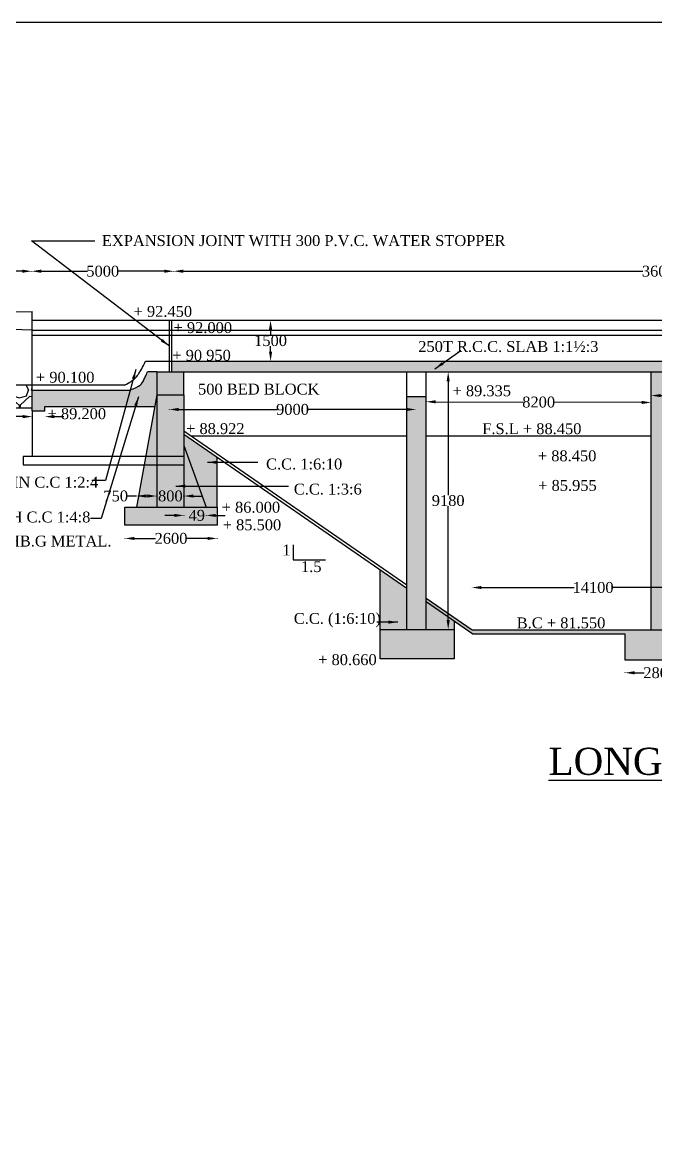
# Model space of a CAD drawing. Header units: millimetres. Extents: x 5087 to 179625, y 5031 to 118555.
# Drawn here: x 40601 to 63925, y 77848 to 118555 of the extents above; entities that cross this region are included whole.
import ezdxf

# ---------------------------------------------------------------- set-up
doc = ezdxf.new("R2010")
doc.units = ezdxf.units.MM
doc.header["$MEASUREMENT"] = 0
for name, color, linetype in [('DIM', 5, 'Continuous'), ('DO LINE', 3, 'Continuous'), ('DWG.LINE', 10, 'Continuous'), ('HATCH', 2, 'Continuous'), ('TEXT', 7, 'Continuous')]:
    doc.layers.add(name, color=color, linetype=linetype)
doc.layers.add('TITLE', color=7, linetype='Continuous', lineweight=30)
doc.styles.get("Standard").update_dxf_attribs({"font": 'TIMES.TTF', "height": 400})
doc.dimstyles.get("Standard").update_dxf_attribs({"dimtxt": 400, "dimasz": 350, "dimexe": 0.18, "dimexo": 0.0625, "dimgap": 0.09, "dimtad": 0, "dimtih": 1, "dimtoh": 1, "dimdec": 0, "dimzin": 0, "dimdsep": 46, "dimtxsty": 'Standard', "dimcen": 300, "dimclrd": 5, "dimclre": 5, "dimclrt": 4, "dimadec": 0, "dimazin": 0, "dimtfac": 1, "dimtdec": 0, "dimtofl": 0, "dimtmove": 0, "dimatfit": 3, "dimfxl": 5, "dimfxlon": 1, "dimtolj": 1, "dimtzin": 0, "dimarcsym": 0})
pattern_1 = [(50, (0, 0), (717.2602, -62.7521), [75, -825]), (355, (0, 0), (-138.7513, 752.192), [60, -660]), (100.4514, (59.8, -5.2), (578.5094, 689.4395), [63.74, -701.142]), (46.1842, (0, 200), (1067.241, -165.519), [112.5, -1237.5]), (96.6356, (88.9, 186.2), (934.663, 974.118), [95.61, -1051.713]), (351.1842, (0, 200), (934.662, 974.119), [90, -990]), (21, (100, 150), (596.907, -402.619), [75, -825]), (326, (100, 150), (243.3153, 725.15), [60, -660]), (71.4514, (149.74, 116.45), (840.2226, 322.5305), [63.74, -701.142]), (37.5, (0, 0), (12.15986, 332.89385), [0, -652, 0, -670, 0, -662.5]), (7.5, (0, 0), (263.0695, 394.4117), [0, -382, 0, -637, 0, -252.5]), (327.5, (-223, 0), (533.82244, -22.55487), [0, -250, 0, -780, 0, -1035]), (317.5, (-323, 0), (583.1862, 100.105), [0, -325, 0, -518, 0, -735])]

# ---------------------------------------------------------------- blocks, each defined once
blk = doc.blocks.new('*D3')
at = {"layer": 'Defpoints', "color": 0, "ltscale": 0.2}
for p in [(28003, 109405), (40955, 109384), (40955, 109178)]:
    blk.add_point(p, dxfattribs=at)
at = {"layer": 'DIM', "color": 5, "lineweight": -2, "ltscale": 0.2}
for p, q in [((28003, 109389), (28003, 109384)), ((28353, 109384), (33786, 109384)), ((40605, 109384), (35173, 109384)), ((40955, 109379), (40955, 109384))]:
    blk.add_line(p, q, dxfattribs=at)
at = {"layer": 'DIM', "color": 5, "ltscale": 0.2}
for points in [[(28353, 109443), (28353, 109326), (28003, 109384)], [(40605, 109443), (40605, 109326), (40955, 109384)]]:
    blk.add_solid(points, dxfattribs=at)
at = {"layer": 'DIM', "color": 4, "ltscale": 0.2, "insert": (34479, 109384), "char_height": 400, "attachment_point": 5}
blk.add_mtext('\\A1;12500', dxfattribs=at)
blk = doc.blocks.new('*D4')
at = {"layer": 'Defpoints', "color": 0, "ltscale": 0.2}
for p in [(40955, 109178), (46181, 109384), (46181, 109116)]:
    blk.add_point(p, dxfattribs=at)
at = {"layer": 'DIM', "color": 5, "lineweight": -2, "ltscale": 0.2}
for p, q in [((40955, 109379), (40955, 109384)), ((41305, 109384), (43002, 109384)), ((45831, 109384), (44134, 109384)), ((46181, 109379), (46181, 109384))]:
    blk.add_line(p, q, dxfattribs=at)
at = {"layer": 'DIM', "color": 5, "ltscale": 0.2}
for points in [[(41305, 109443), (41305, 109326), (40955, 109384)], [(45831, 109443), (45831, 109326), (46181, 109384)]]:
    blk.add_solid(points, dxfattribs=at)
at = {"layer": 'DIM', "color": 4, "ltscale": 0.2, "insert": (43568, 109384), "char_height": 400, "attachment_point": 5}
blk.add_mtext('\\A1;5000', dxfattribs=at)
blk = doc.blocks.new('*D5')
at = {"layer": 'Defpoints', "color": 0, "ltscale": 0.2}
for p in [(46181, 109116), (82148, 109384), (82148, 108806)]:
    blk.add_point(p, dxfattribs=at)
at = {"layer": 'DIM', "color": 5, "lineweight": -2, "ltscale": 0.2}
for p, q in [((46181, 109379), (46181, 109384)), ((46531, 109384), (63449, 109384)), ((81798, 109384), (64881, 109384)), ((82148, 109379), (82148, 109384))]:
    blk.add_line(p, q, dxfattribs=at)
at = {"layer": 'DIM', "color": 5, "ltscale": 0.2}
for points in [[(46531, 109443), (46531, 109326), (46181, 109384)], [(81798, 109443), (81798, 109326), (82148, 109384)]]:
    blk.add_solid(points, dxfattribs=at)
at = {"layer": 'DIM', "color": 4, "ltscale": 0.2, "insert": (64165, 109384), "char_height": 400, "attachment_point": 5}
blk.add_mtext('\\A1;36000', dxfattribs=at)
blk = doc.blocks.new('*D9')
at = {"layer": 'Defpoints', "color": 0, "ltscale": 0.2}
for p in [(40976, 104239), (41436, 104239), (40976, 104032)]:
    blk.add_point(p, dxfattribs=at)
at = {"layer": 'DIM', "color": 5, "lineweight": -2, "ltscale": 0.2}
for p, q in [((40626, 104032), (40266, 104032)), ((40976, 104037), (40976, 104032)), ((41436, 104037), (41436, 104032)), ((41786, 104032), (42136, 104032))]:
    blk.add_line(p, q, dxfattribs=at)
at = {"layer": 'DIM', "color": 5, "ltscale": 0.2}
for points in [[(40626, 104090), (40626, 103974), (40976, 104032)], [(41786, 104090), (41786, 103974), (41436, 104032)]]:
    blk.add_solid(points, dxfattribs=at)
at = {"layer": 'DIM', "color": 4, "ltscale": 0.2, "insert": (39848, 104032), "char_height": 400, "attachment_point": 5}
blk.add_mtext('\\A1;500', dxfattribs=at)
blk = doc.blocks.new('*D10')
at = {"layer": 'Defpoints', "color": 0, "ltscale": 0.2}
for p in [(49621, 107579), (49682, 106075), (49744, 106075)]:
    blk.add_point(p, dxfattribs=at)
at = {"layer": 'DIM', "color": 5, "lineweight": -2, "ltscale": 0.2}
for p, q in [((49739, 107579), (49744, 107579)), ((49744, 107229), (49744, 107030)), ((49744, 106425), (49744, 106623)), ((49739, 106075), (49744, 106075))]:
    blk.add_line(p, q, dxfattribs=at)
at = {"layer": 'DIM', "color": 5, "ltscale": 0.2}
for points in [[(49686, 107229), (49803, 107229), (49744, 107579)], [(49686, 106425), (49803, 106425), (49744, 106075)]]:
    blk.add_solid(points, dxfattribs=at)
at = {"layer": 'DIM', "color": 4, "ltscale": 0.2, "insert": (49744, 106827), "char_height": 400, "attachment_point": 5}
blk.add_mtext('\\A1;1500', dxfattribs=at)
blk = doc.blocks.new('*D11')
at = {"layer": 'Defpoints', "color": 0, "ltscale": 0.2}
for p in [(46016, 104437), (55089, 104296), (55089, 104252)]:
    blk.add_point(p, dxfattribs=at)
at = {"layer": 'DIM', "color": 5, "lineweight": -2, "ltscale": 0.2}
for p, q in [((46016, 104301), (46016, 104296)), ((46366, 104296), (49984, 104296)), ((54739, 104296), (51121, 104296)), ((55089, 104291), (55089, 104296))]:
    blk.add_line(p, q, dxfattribs=at)
at = {"layer": 'DIM', "color": 5, "ltscale": 0.2}
for points in [[(46366, 104354), (46366, 104237), (46016, 104296)], [(54739, 104354), (54739, 104237), (55089, 104296)]]:
    blk.add_solid(points, dxfattribs=at)
at = {"layer": 'DIM', "color": 4, "ltscale": 0.2, "insert": (50552, 104296), "char_height": 400, "attachment_point": 5}
blk.add_mtext('\\A1;9000', dxfattribs=at)
blk = doc.blocks.new('*D12')
at = {"layer": 'Defpoints', "color": 0, "ltscale": 0.2}
for p in [(44816, 101109), (44816, 100704), (45561, 100704)]:
    blk.add_point(p, dxfattribs=at)
at = {"layer": 'DIM', "color": 5, "lineweight": -2, "ltscale": 0.2}
for p, q in [((44816, 101109), (44466, 101109)), ((44816, 101104), (44816, 101109)), ((45211, 101109), (45166, 101109)), ((45561, 101104), (45561, 101109))]:
    blk.add_line(p, q, dxfattribs=at)
at = {"layer": 'DIM', "color": 5, "ltscale": 0.2}
for points in [[(45166, 101168), (45166, 101051), (44816, 101109)], [(45211, 101168), (45211, 101051), (45561, 101109)]]:
    blk.add_solid(points, dxfattribs=at)
at = {"layer": 'DIM', "color": 4, "ltscale": 0.2, "insert": (44045, 101109), "char_height": 400, "attachment_point": 5}
blk.add_mtext('\\A1;750', dxfattribs=at)
blk = doc.blocks.new('*D13')
at = {"layer": 'Defpoints', "color": 0, "ltscale": 0.2}
for p in [(46550, 101109), (45561, 100704), (46550, 100704)]:
    blk.add_point(p, dxfattribs=at)
at = {"layer": 'DIM', "color": 5, "lineweight": -2, "ltscale": 0.2}
for p, q in [((45211, 101109), (44861, 101109)), ((45561, 101104), (45561, 101110)), ((46550, 101104), (46550, 101110)), ((46900, 101109), (47250, 101109))]:
    blk.add_line(p, q, dxfattribs=at)
at = {"layer": 'DIM', "color": 5, "ltscale": 0.2}
for points in [[(45211, 101168), (45211, 101051), (45561, 101109)], [(46900, 101168), (46900, 101051), (46550, 101109)]]:
    blk.add_solid(points, dxfattribs=at)
at = {"layer": 'DIM', "color": 4, "ltscale": 0.2, "insert": (46056, 101109), "char_height": 400, "attachment_point": 5}
blk.add_mtext('\\A1;800', dxfattribs=at)
blk = doc.blocks.new('*D14')
at = {"layer": 'Defpoints', "color": 0, "ltscale": 0.2}
for p in [(46550, 100704), (47378, 100704), (47378, 100395)]:
    blk.add_point(p, dxfattribs=at)
at = {"layer": 'DIM', "color": 5, "lineweight": -2, "ltscale": 0.2}
for p, q in [((46200, 100395), (45850, 100395)), ((46550, 100400), (46550, 100395)), ((47378, 100400), (47378, 100395)), ((47728, 100395), (48078, 100395))]:
    blk.add_line(p, q, dxfattribs=at)
at = {"layer": 'DIM', "color": 5, "ltscale": 0.2}
for points in [[(46200, 100453), (46200, 100337), (46550, 100395)], [(47728, 100453), (47728, 100337), (47378, 100395)]]:
    blk.add_solid(points, dxfattribs=at)
at = {"layer": 'DIM', "color": 4, "ltscale": 0.2, "insert": (47028, 100395), "char_height": 400, "attachment_point": 5}
blk.add_mtext('\\A1;49', dxfattribs=at)
blk = doc.blocks.new('*D15')
at = {"layer": 'Defpoints', "color": 0, "ltscale": 0.2}
for p in [(44385, 100036), (47774, 100036), (47774, 99548)]:
    blk.add_point(p, dxfattribs=at)
at = {"layer": 'DIM', "color": 5, "lineweight": -2, "ltscale": 0.2}
for p, q in [((44385, 99553), (44385, 99548)), ((44735, 99548), (45506, 99548)), ((47424, 99548), (46654, 99548)), ((47774, 99553), (47774, 99548))]:
    blk.add_line(p, q, dxfattribs=at)
at = {"layer": 'DIM', "color": 5, "ltscale": 0.2}
for points in [[(44735, 99606), (44735, 99490), (44385, 99548)], [(47424, 99606), (47424, 99490), (47774, 99548)]]:
    blk.add_solid(points, dxfattribs=at)
at = {"layer": 'DIM', "color": 4, "ltscale": 0.2, "insert": (46080, 99548), "char_height": 400, "attachment_point": 5}
blk.add_mtext('\\A1;2600', dxfattribs=at)
blk = doc.blocks.new('*D16')
at = {"layer": 'Defpoints', "color": 0, "ltscale": 0.2}
for p in [(55470, 104620), (63752, 104553), (63753, 104594)]:
    blk.add_point(p, dxfattribs=at)
at = {"layer": 'DIM', "color": 5, "lineweight": -2, "ltscale": 0.2}
for p, q in [((55470, 104584), (55470, 104579)), ((55820, 104578), (59049, 104568)), ((63402, 104554), (60174, 104564)), ((63752, 104558), (63752, 104553))]:
    blk.add_line(p, q, dxfattribs=at)
at = {"layer": 'DIM', "color": 5, "ltscale": 0.2}
for points in [[(55820, 104636), (55820, 104519), (55470, 104579)], [(63403, 104612), (63402, 104496), (63752, 104553)]]:
    blk.add_solid(points, dxfattribs=at)
at = {"layer": 'DIM', "color": 4, "ltscale": 0.2, "insert": (59611, 104566), "char_height": 400, "attachment_point": 5}
blk.add_mtext('\\A1;8200', dxfattribs=at)
blk = doc.blocks.new('*D17')
at = {"layer": 'Defpoints', "color": 0, "ltscale": 0.2}
for p in [(56224, 105678), (56281, 105678), (56230, 96199)]:
    blk.add_point(p, dxfattribs=at)
at = {"layer": 'DIM', "color": 5, "lineweight": -2, "ltscale": 0.2}
for p, q in [((56276, 105678), (56281, 105678)), ((56281, 105328), (56281, 101143)), ((56281, 96549), (56281, 100734)), ((56276, 96199), (56281, 96199))]:
    blk.add_line(p, q, dxfattribs=at)
at = {"layer": 'DIM', "color": 5, "ltscale": 0.2}
for points in [[(56223, 105328), (56340, 105328), (56281, 105678)], [(56223, 96549), (56340, 96549), (56281, 96199)]]:
    blk.add_solid(points, dxfattribs=at)
at = {"layer": 'DIM', "color": 4, "ltscale": 0.2, "insert": (56281, 100939), "char_height": 400, "attachment_point": 5}
blk.add_mtext('\\A1;9180', dxfattribs=at)
blk = doc.blocks.new('*D18')
at = {"layer": 'Defpoints', "color": 0, "ltscale": 0.2}
for p in [(62788, 95083), (65348, 95083), (65348, 94603)]:
    blk.add_point(p, dxfattribs=at)
at = {"layer": 'DIM', "color": 5, "lineweight": -2, "ltscale": 0.2}
for p, q in [((62788, 94608), (62788, 94602)), ((63138, 94603), (63494, 94603)), ((64998, 94603), (64642, 94603)), ((65348, 94608), (65348, 94602))]:
    blk.add_line(p, q, dxfattribs=at)
at = {"layer": 'DIM', "color": 5, "ltscale": 0.2}
for points in [[(63138, 94661), (63138, 94544), (62788, 94603)], [(64998, 94661), (64998, 94544), (65348, 94603)]]:
    blk.add_solid(points, dxfattribs=at)
at = {"layer": 'DIM', "color": 4, "ltscale": 0.2, "insert": (64068, 94603), "char_height": 400, "attachment_point": 5}
blk.add_mtext('\\A1;2800', dxfattribs=at)
blk = doc.blocks.new('*D20')
at = {"layer": 'Defpoints', "color": 0, "ltscale": 0.2}
for p in [(57149, 97805), (71133, 97741), (71133, 97741)]:
    blk.add_point(p, dxfattribs=at)
at = {"layer": 'DIM', "color": 5, "lineweight": -2, "ltscale": 0.2}
for p, q in [((57149, 97746), (57149, 97740)), ((57499, 97741), (60919, 97741)), ((70783, 97741), (62306, 97741)), ((71133, 97741), (71133, 97741))]:
    blk.add_line(p, q, dxfattribs=at)
at = {"layer": 'DIM', "color": 5, "ltscale": 0.2}
for points in [[(57499, 97799), (57499, 97682), (57149, 97741)], [(70783, 97799), (70783, 97682), (71133, 97741)]]:
    blk.add_solid(points, dxfattribs=at)
at = {"layer": 'DIM', "color": 4, "ltscale": 0.2, "insert": (61613, 97741), "char_height": 400, "attachment_point": 5}
blk.add_mtext('\\A1;14100', dxfattribs=at)
blk = doc.blocks.new('*D23')
at = {"layer": 'Defpoints', "color": 0, "ltscale": 0.2}
for p in [(64494, 104809), (63752, 104553), (64495, 104555)]:
    blk.add_point(p, dxfattribs=at)
at = {"layer": 'DIM', "color": 5, "lineweight": -2, "ltscale": 0.2}
for p, q in [((63752, 104801), (63752, 104806)), ((64102, 104807), (64144, 104808)), ((64494, 104809), (64844, 104810)), ((64494, 104804), (64494, 104809))]:
    blk.add_line(p, q, dxfattribs=at)
at = {"layer": 'DIM', "color": 5, "ltscale": 0.2}
for points in [[(64101, 104866), (64102, 104749), (63752, 104806)], [(64144, 104866), (64144, 104749), (64494, 104809)]]:
    blk.add_solid(points, dxfattribs=at)
at = {"layer": 'DIM', "color": 4, "ltscale": 0.2, "insert": (65259, 104810), "char_height": 400, "attachment_point": 5}
blk.add_mtext('\\A1;800', dxfattribs=at)

msp = doc.modelspace()

# ---------------------------------------------------------------- hatches: boundary and pattern name
at = {"layer": 'HATCH', "ltscale": 0.2}
h = msp.add_hatch(dxfattribs=at)
h.set_pattern_fill('AR-CONC', color=256, scale=100, style=0)
h.set_pattern_definition(pattern_1)
h.paths.add_polyline_path([(86959.1, 106074.7), (73156.9, 106074.7), (73156.9, 105678.1), (82364, 105678.1), (82420.3, 105529.9), (86134.8, 105529.9), (86343.4, 104482), (86959.1, 104482)])
h.paths.add_polyline_path([(73629.7, 104725), (72808.2, 104725), (72808.2, 96149.9), (73629.7, 96149.9)])
h.paths.add_polyline_path([(74558.9, 98318.3), (73629.7, 97689.7), (73629.7, 96149.9), (74558.9, 96149.9)])
h.paths.add_polyline_path([(74558.9, 96149.9), (71919.4, 96149.9), (71919.4, 95127.6), (74558.9, 95127.6)])
h.paths.add_polyline_path([(72808.2, 97133.9), (71919.4, 96532.7), (71919.4, 96149.9), (72808.2, 96149.9)], flags=17)
h.paths.add_polyline_path([(72808.2, 97133.9), (72808.2, 97296.1), (71157.3, 96182.9), (57164.1, 96182.9), (55470.4, 97352.7), (55470.4, 97221.3), (57183.3, 96036.5), (62787.8, 96036.5), (62787.8, 95083.3), (65348, 95083.3), (65348, 96027.7), (71173, 96027.7)])
h.paths.add_polyline_path([(64495, 105678.1), (64096.9, 105678.1), (64096.9, 96182.9), (64495, 96182.9)])
h.paths.add_polyline_path([(64096.9, 105678.1), (63752.6, 105678.1), (63752.6, 96182.9), (64096.9, 96182.9)])
h.paths.add_polyline_path([(73156.9, 106074.7), (64096.9, 106074.7), (64096.9, 105678.1), (73156.9, 105678.1)])
h.paths.add_polyline_path([(64096.9, 106074.7), (46115.8, 106074.7), (46115.8, 105678.1), (64096.9, 105678.1)])
h = msp.add_hatch(dxfattribs=at)
h.set_pattern_fill('AR-CONC', color=256, scale=100, style=0)
h.set_pattern_definition(pattern_1)
h.paths.add_polyline_path([(56496.4, 96198.9), (53772.9, 96198.9), (53772.9, 95113), (56496.4, 95113)])
h.paths.add_polyline_path([(56496.4, 96511.6), (55470.4, 97221.3), (55470.4, 96198.9), (56496.4, 96198.9)])
h.paths.add_polyline_path([(55470.4, 104773.1), (54760.2, 104773.1), (54760.2, 96198.9), (55470.4, 96198.9)])
h.paths.add_polyline_path([(54760.2, 97712.6), (53772.9, 98395.6), (53772.9, 96198.9), (54760.2, 96198.9)])
h.paths.add_polyline_path([(47774.1, 100704.3), (44385.4, 100704.3), (44385.4, 100036.4), (47774.1, 100036.4)])
h.paths.add_polyline_path([(46550.5, 102971.5), (46550.5, 100704.3), (47377.7, 100704.3)])
h.paths.add_polyline_path([(46550.5, 102255.3), (45560.9, 102255.3), (45560.9, 100704.3), (46550.5, 100704.3)])
h.paths.add_polyline_path([(45560.9, 102255.3), (45096.3, 102255.3), (44816.3, 100704.3), (45560.9, 100704.3)])
h.paths.add_polyline_path([(47774.1, 102545.1), (46550.5, 103391.6), (46550.5, 102971.5), (47377.7, 100704.3), (47774.1, 100704.3)])
h.paths.add_polyline_path([(46550.5, 102567.4), (45560.9, 102567.4), (45560.9, 102255.3), (46550.5, 102255.3)])
h.paths.add_polyline_path([(45560.9, 102567.4), (45152.7, 102567.4), (45096.3, 102255.3), (45560.9, 102255.3)])
h.paths.add_polyline_path([(46550.5, 104828.8), (45560.9, 104828.8), (45560.9, 102567.4), (46550.5, 102567.4)])
h.paths.add_polyline_path([(45560.9, 104828.8), (45152.7, 102567.4), (45560.9, 102567.4)])
h.paths.add_polyline_path([(46550.5, 105678.1), (45560.9, 105678.1), (45560.9, 104828.8), (46550.5, 104828.8)])
h.paths.add_polyline_path([(45560.9, 105678.1), (45220.9, 105678.1), (45195.4, 105627.2), (45172.7, 105580.5), (45152, 105537.2), (45133, 105496.7), (45115.1, 105458.2), (45097.7, 105421.1), (45080.4, 105384.6), (45062.7, 105348), (45043.4, 105310.6), (45019.2, 105272.2), (44986.1, 105232.5), (44940.3, 105191.2), (44877.7, 105148.1), (44794.5, 105102.9), (44686.7, 105055.3), (44550.3, 105005.2), (40975.9, 105005.2), (40975.9, 104239.1), (41435.9, 104239.1), (41435.9, 104408.8), (45485.1, 104408.8), (45560.9, 104828.8)])
h = msp.add_hatch(dxfattribs=at)
h.set_pattern_fill('GRAVEL', color=256, scale=1500, style=0)
h.set_pattern_definition([(228.0128, (1080, 1500), (-11999.99735, -13500.00201), [201.804, -19978.632]), (184.9697, (945, 1350), (18000.001577, 1499.98696), [346.302, -34283.887]), (132.5104, (600, 1320), (14999.98608, -16500.01301), [244.182, -24174.048]), (267.2737, (15, 945), (1499.994027, 30000.000442), [315.357, -31220.337]), (292.8337, (0, 630), (-7500.01486, 17999.99462), [309.233, -30614.06]), (357.2737, (120, 345), (-30000.000442, 1499.994027), [315.357, -31220.337]), (37.6942, (435, 330), (-19500.011018, -14999.985608), [417.043, -41287.274]), (72.2553, (765, 585), (10500.016144, 32999.994347), [393.732, -38979.482]), (121.4296, (885, 960), (-12000.01235, 19499.992555), [316.425, -31326.11]), (175.2364, (720, 1230), (16500.00142, -1499.9873), [361.248, -17701.144]), (222.3974, (360, 1260), (-18000.011027, -16499.988123), [467.172, -46250.062]), (138.8141, (1500, 930), (-10500.00442, 8999.99597), [159.452, -15785.766]), (171.4692, (1380, 1035), (19499.997427, -3000.011865), [303.356, -30032.267]), (225, (1080, 1080), (-2e-13, -1500), [212.131, -1909.188]), (203.1986, (975, 1260), (7499.9996, 3000.002), [114.237, -11309.423]), (291.8014, (870, 1215), (-1499.9999, 4500.0004), [161.554, -7916.193]), (30.9638, (930, 1065), (4499.99703, 3000.0037), [262.394, -8484.034]), (161.5651, (1155, 1200), (3000.0007, -1499.9976), [189.737, -4553.68]), (16.3895, (0, 1215), (15000.0033, 4499.989065), [265.8, -26314.268]), (70.3462, (255, 1290), (-5999.99287, -16500.0032), [222.992, -22076.112]), (293.1986, (1155, 1500), (-3000.002, 7499.9996), [228.472, -11195.187]), (343.6105, (1245, 1290), (-15000.0033, 4499.989065), [265.8, -26314.268]), (339.444, (0, 285), (-7500.00277, 2999.994), [256.32, -12559.686]), (294.7751, (240, 195), (-7499.98828, 16500.00513), [214.767, -21261.964]), (66.8014, (1170, 0), (3000.002, 7499.9996), [228.472, -11195.187]), (17.354, (1260, 210), (-19500.00303, -5999.99175), [251.446, -24893.136]), (69.444, (435, 0), (-2999.994, -7500.00277), [128.16, -12687.846]), (101.3099, (1080, 0), (-1499.99645, 6000.0011), [76.485, -7572.043]), (165.9638, (1065, 75), (4500.0008, -1499.9971), [309.233, -5875.425]), (186.009, (765, 150), (14999.999626, 1499.998976), [286.575, -28370.885]), (303.6901, (930, 930), (-1500.002, 2999.9993), [216.333, -5191.993]), (353.1572, (1050, 750), (25499.999048, -3000.011997), [377.691, -37391.344]), (60.9454, (1425, 705), (-6000.00004, -10500.00058), [154.434, -15289.011]), (90, (1500, 840), (-1500, 1500), [90, -1410]), (120.2564, (735, 195), (5999.99233, -10500.00368), [208.386, -20630.28]), (48.0128, (630, 375), (11999.99735, 13500.00201), [403.608, -19776.828]), (0, (900, 675), (1500, 1500), [390, -1110]), (325.3048, (1290, 675), (-14999.99139, 10500.012914), [237.171, -23479.911]), (254.0546, (1485, 540), (-1499.99983, -6000.0002), [218.403, -10701.762]), (207.646, (1425, 330), (-28499.99371, -15000.01157), [355.598, -35204.211]), (175.4261, (1110, 165), (-19500.000837, 1499.992202), [376.199, -37243.611])])
h.paths.add_polyline_path([(40975.9, 105196), (27486.4, 105196), (27486.4, 103304.3), (28609.1, 103304.3), (28609.1, 104343.6), (40975.9, 104343.6)])

# ---------------------------------------------------------------- linework, layer by layer
at = {"layer": 'DO LINE', "ltscale": 0.2}
for points in [[(40975.9, 107217.4), (27486.4, 107648.1)], [(40975.9, 107217.4), (86959.1, 107217.4)], [(40975.9, 107033.5), (86959.1, 107033.5)], [(45560.9, 104828.8), (45560.9, 100704.3)], [(46550.5, 104828.8), (46550.5, 100704.3)], [(40975.9, 104239.1), (40975.9, 102567.4)], [(46814.7, 103330.9), (54760.2, 103330.9)], [(55470.4, 103330.9), (63752.6, 103330.9)], [(46550.5, 102567.4), (40643.4, 102567.4), (40643.4, 102255.3), (46550.5, 102255.3)]]:
    msp.add_lwpolyline(points, dxfattribs=at)
at = {"layer": 'DWG.LINE', "ltscale": 0.2}
for p, q in [((45140.8, 106074.7), (86959.1, 106074.7)), ((53772.9, 95113), (53772.9, 98395.6)), ((56496.4, 96511.6), (56496.4, 95113)), ((53772.9, 96198.9), (56496.4, 96198.9)), ((56496.4, 95113), (53772.9, 95113))]:
    msp.add_line(p, q, dxfattribs=at)
for points in [[(19502.1, 107429.8), (27486.4, 107648.1), (40975.9, 107899.4)], [(40975.9, 104239.1), (40975.9, 107899.4)], [(40975.9, 104343.6), (28609.1, 104343.6), (28609.1, 103304.3), (27486.4, 103304.3), (27486.4, 107648.1)], [(40975.9, 107579.1), (86959.1, 107579.1)], [(46021.7, 105678.1), (46021.7, 107579.1)], [(46115.8, 105678.1), (46115.8, 107579.1)], [(44371, 105196), (44443, 105231.7), (44506.4, 105265.3), (44562.1, 105297), (44610.8, 105327.1), (44653.4, 105355.8), (44690.7, 105383.5), (44723.5, 105410.3), (44752.7, 105436.6), (44779, 105462.6), (44802.9, 105488.5), (44824.9, 105514.5), (44845.3, 105540.7), (44864.6, 105567.3), (44883.1, 105594.5), (44901.4, 105622.4), (44919.8, 105651.3), (44938.7, 105681.5), (44958.9, 105714.5), (44980.9, 105752.3), (45005.3, 105796.6), (45032.9, 105849.1), (45064.3, 105911.8), (45100, 105986.4), (45140.8, 106074.7)], [(44550.3, 105005.2), (44686.7, 105055.3), (44794.5, 105102.9), (44877.7, 105148.1), (44940.3, 105191.2), (44986.1, 105232.5), (45019.2, 105272.2), (45043.4, 105310.6), (45062.7, 105348), (45080.4, 105384.6), (45097.7, 105421.1), (45115.1, 105458.2), (45133, 105496.7), (45152, 105537.2), (45172.7, 105580.5), (45195.4, 105627.2), (45220.9, 105678.1)], [(45560.9, 105678.1), (45220.9, 105678.1)], [(45560.9, 105678.1), (82364, 105678.1)], [(45560.9, 105678.1), (45560.9, 104828.8), (46550.5, 104828.8), (46550.5, 105678.1)], [(54760.2, 96198.9), (54760.2, 105678.1)], [(55470.4, 96198.9), (55470.4, 105678.1)], [(63752.6, 96182.9), (63752.6, 105678.1)], [(44371, 105196), (19470.4, 105196)], [(40975.9, 105005.2), (44550.3, 105005.2)], [(45560.9, 104828.8), (44816.3, 100704.3)], [(54760.2, 104773.1), (55470.4, 104773.1)], [(40975.9, 104239.1), (41435.9, 104239.1), (41435.9, 104408.8), (45485.1, 104408.8)], [(46550.5, 103513.4), (54760.2, 97843.3)], [(46550.5, 103391.6), (54760.2, 97712.6)], [(46550.5, 102971.5), (47377.7, 100704.3)], [(47774.1, 100704.3), (47774.1, 102545.1)], [(50574.2, 99311.4), (50574.2, 98763.2), (51769.6, 98763.2)], [(55470.4, 97352.7), (57164.1, 96182.9), (71157.3, 96182.9), (72808.2, 97296.1)], [(55470.4, 97221.3), (57183.3, 96036.5), (62787.8, 96036.5), (62787.8, 95083.3), (65348, 95083.3), (65348, 96027.7), (71173, 96027.7), (72808.2, 97133.9)]]:
    msp.add_lwpolyline(points, dxfattribs=at)
msp.add_lwpolyline([(44385.4, 100704.3), (47774.1, 100704.3), (47774.1, 100036.4), (44385.4, 100036.4)], close=True, dxfattribs=at)
at = {"layer": 'TITLE', "ltscale": 0.2}
msp.add_lwpolyline([(179434.6, 5031.4), (5086.6, 5031.4), (5086.6, 118555.1), (179434.6, 118555.1)], close=True, dxfattribs=at)

# ---------------------------------------------------------------- texts
at = {"layer": 'TEXT', "ltscale": 0.2}
for s, p in [('EXPANSION JOINT WITH 300 P.V.C. WATER STOPPER', (43536.6, 110312.2)), ('+ 92.450', (44702.6, 107705.9)), ('+ 92.000', (46173.7, 107109)), ('250T R.C.C. SLAB 1:1½:3', (55180.3, 106413.2)), ('+ 90 950', (46128.3, 106090.9)), ('+ 90.100', (41109.5, 105280.8)), ('500 BED BLOCK', (47076, 104844.9)), ('+ 89.335', (56439.9, 104783.4)), ('+ 89.200', (41536.7, 103938.8)), ('+ 88.922', (46634.7, 103390.4)), ('F.S.L + 88.450', (57536.3, 103386.6)), ('+ 88.450', (59581.8, 102388.4)), ('C.C. 1:6:10', (49578.8, 102088)), ('100TH. W.C. IN C.C 1:2:4', (36823.7, 101417.8)), ('C.C. 1:3:6', (50599.5, 101164)), ('+ 85.955', (59594.5, 101300.1)), ('+ 86.000', (47944.3, 100496.5)), ('520 TH C.C 1:4:8', (38749.6, 100136.6)), ('+ 85.500', (47982.5, 99848.3)), ('WITH 40MM HB.G METAL.', (36522.7, 99250.8)), ('1', (50177.4, 98921.8)), ('1.5', (50865.5, 98309.8)), ('C.C. (1:6:10)', (50599.5, 96403.2)), ('B.C + 81.550', (58803.5, 96238.6)), ('+ 80.660', (51496.6, 94885.2))]:
    msp.add_text(s, height=400, dxfattribs=at).set_placement(p)
at = {"layer": 'TITLE', "ltscale": 0.2}
msp.add_text("%%ULONGITUDINAL  SECTION ON 'X-X'", height=1000, dxfattribs=at).set_placement((59976.2, 90843))

# ---------------------------------------------------------------- dimensions: what is measured, and where the dimension line sits
at = {"layer": 'DIM', "ltscale": 0.2}
for base, p1, p2, text, picture, middle in [((40955.3, 109384.3), (28003.2, 109405), (40955.3, 109178.4), '12500', '*D3', (34479.3, 109384.3)), ((46181.4, 109384.3), (40955.3, 109178.4), (46181.4, 109116.3), '5000', '*D4', (43568.4, 109384.3)), ((82148.1, 109384.3), (46181.4, 109116.3), (82148.1, 108805.5), '36000', '*D5', (64164.7, 109384.3))]:
    dim = msp.add_linear_dim(base=base, p1=p1, p2=p2, text=text, dimstyle='Standard', override={"dimtmove": 1}, dxfattribs=at)
    dim.commit()
    dim.dimension.update_dxf_attribs({"geometry": picture, "text_midpoint": middle})
for base, p1, p2, text, picture, middle in [((49744.2, 106074.7), (49620.6, 107579.1), (49682.4, 106074.7), '1500', '*D10', (49744.2, 106826.9)), ((56281.3, 105678.1), (56230.4, 96198.9), (56224, 105678.1), '9180', '*D17', (56281.3, 100938.5))]:
    dim = msp.add_linear_dim(base=base, p1=p1, p2=p2, angle=90, text=text, dimstyle='Standard', dxfattribs=at)
    dim.commit()
    dim.dimension.update_dxf_attribs({"geometry": picture, "text_midpoint": middle})
for p1, p2, distance, text, picture, middle in [((63752.5, 104552.7), (64495, 104555.4), 253.4, '800', '*D23', (65258.7, 104810.1)), ((55470.4, 104620.2), (63752.6, 104594.4), -41.5, '8200', '*D16', (59611.4, 104565.8)), ((45560.9, 100704.3), (46550.5, 100704.3), 405.2, '800', '*D13', (46055.7, 101109.4))]:
    dim = msp.add_aligned_dim(p1=p1, p2=p2, distance=distance, text=text, dimstyle='Standard', dxfattribs=at)
    dim.commit()
    dim.dimension.update_dxf_attribs({"geometry": picture, "text_midpoint": middle})
for base, p1, p2, text, picture, middle in [((40975.9, 104032), (41435.9, 104239.1), (40975.9, 104239.1), '500', '*D9', (39848, 104032)), ((47377.7, 100394.9), (46550.5, 100704.3), (47377.7, 100704.3), '49', '*D14', (47027.7, 100394.9)), ((71132.6, 97740.7), (57149.5, 97804.8), (71132.6, 97740.7), '14100', '*D20', (61612.5, 97740.7))]:
    dim = msp.add_linear_dim(base=base, p1=p1, p2=p2, text=text, dimstyle='Standard', dxfattribs=at)
    dim.commit()
    dim.dimension.update_dxf_attribs({"geometry": picture, "text_midpoint": middle, "dimtype": 160})
for base, p1, p2, text, picture, middle in [((55089.1, 104295.8), (46015.8, 104436.7), (55089.1, 104252.4), '9000', '*D11', (50552.5, 104295.8)), ((44816.3, 101109.3), (45560.9, 100704.3), (44816.3, 100704.3), '750', '*D12', (44044.7, 101109.3)), ((47774.1, 99547.9), (44385.4, 100036.4), (47774.1, 100036.4), '2600', '*D15', (46079.8, 99547.9)), ((65348, 94602.5), (62787.8, 95083.3), (65348, 95083.3), '2800', '*D18', (64067.9, 94602.5))]:
    dim = msp.add_linear_dim(base=base, p1=p1, p2=p2, text=text, dimstyle='Standard', dxfattribs=at)
    dim.commit()
    dim.dimension.update_dxf_attribs({"geometry": picture, "text_midpoint": middle})

# ---------------------------------------------------------------- leaders
for points in [[(46021.7, 106628.6), (40940.6, 110499.3), (43279.8, 110499.3)], [(55790.9, 105788.9), (56748.1, 106468.9)], [(44790.6, 105762.5), (43667.4, 101685.2), (43170, 101685.2)], [(44883.6, 104764.9), (43507.6, 100281.9), (43114.6, 100281.9)], [(47421, 102350.9), (49281, 102350.9)], [(46260.8, 101475.6), (50403.3, 101475.6)]]:
    msp.add_leader(points, dimstyle='Standard', override={"dimgap": 0.09, "dimtad": 0}, dxfattribs=at)
at = {"layer": 'DWG.LINE', "ltscale": 0.2}
msp.add_leader([(54431.9, 96466.2), (53656, 96466.2)], dimstyle='Standard', override={"dimgap": 0.09, "dimtad": 0}, dxfattribs=at)

doc.saveas('drawing.dxf')
